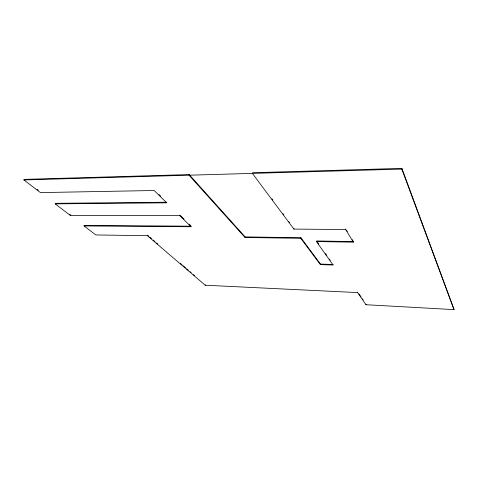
<?xml version="1.0" encoding="UTF-8"?>
<svg xmlns="http://www.w3.org/2000/svg" width="478" height="478" viewBox="0 0 478 478"><rect width="100%" height="100%" fill="white"/><g stroke="black" fill="none" stroke-linecap="round" stroke-linejoin="round"><path stroke-width="0.72" d="M357.693 292.07L357.622 292.584L366.011 304.725L454.052 309.619L401.908 168.381L252.539 172.731L252.39 173.389L293.904 229.087L345.696 229.536L353.326 242.161L316.466 241.551L316.567 240.978L353.415 241.569L353.326 242.161M454.052 309.619L401.813 169.098L401.908 168.381M366.011 304.725L366.076 304.229M345.696 229.536L345.791 228.926M316.466 241.551L333.076 265.021L320.385 264.621L320.481 264.083L300.871 237.715L245.148 236.927L189.169 174.578L24.103 179.387L23.9 179.943L40.451 192.598L154.161 190.507L166.714 202.815L55.185 203.861L55.364 203.329L166.87 202.236M320.385 264.621L300.764 238.295L300.871 237.715M293.904 229.087L294.018 228.502M300.764 238.295L245.023 237.482L245.148 236.927M357.622 292.584L205.211 285.229L205.325 284.769M191.254 226.196L84.212 225.425L84.05 225.933L191.116 226.745L179.776 215.626L179.925 215.064M189.169 174.578L189.001 175.205L245.023 237.482M205.211 285.229L147.397 235.69L147.541 235.17L148.676 236.144M179.776 215.626L70.601 215.65L70.774 215.13L69.585 214.222M23.9 179.943L401.813 169.098M147.397 235.69L95.851 234.955L84.05 225.933M320.481 264.083L333.166 264.477M37.093 189.342L38.276 190.244M55.185 203.861L70.601 215.65M149.805 237.118L151.508 238.576M153.205 240.034L154.908 241.492M156.605 242.955L157.74 243.923M180.397 263.378L182.094 264.836M183.229 265.804L185.494 267.752M186.629 268.726L188.326 270.184M190.029 271.641L191.158 272.615M193.429 274.557L194.558 275.531M159.031 194.534L160.596 196.076M180.439 215.566L184.042 219.109M189.192 224.17L190.74 225.688M271.952 198.836L272.836 200.025M282.982 213.672L283.866 214.855M288.718 221.386L289.602 222.569M317.416 242.179L318.695 243.989M325.506 253.627L326.779 255.437M329.336 259.052L330.184 260.259M358.954 293.898L361.051 296.934M362.306 298.762L363.143 299.975M346.556 230.193L347.315 231.46M352.274 239.675L353.415 241.569"/></g></svg>
